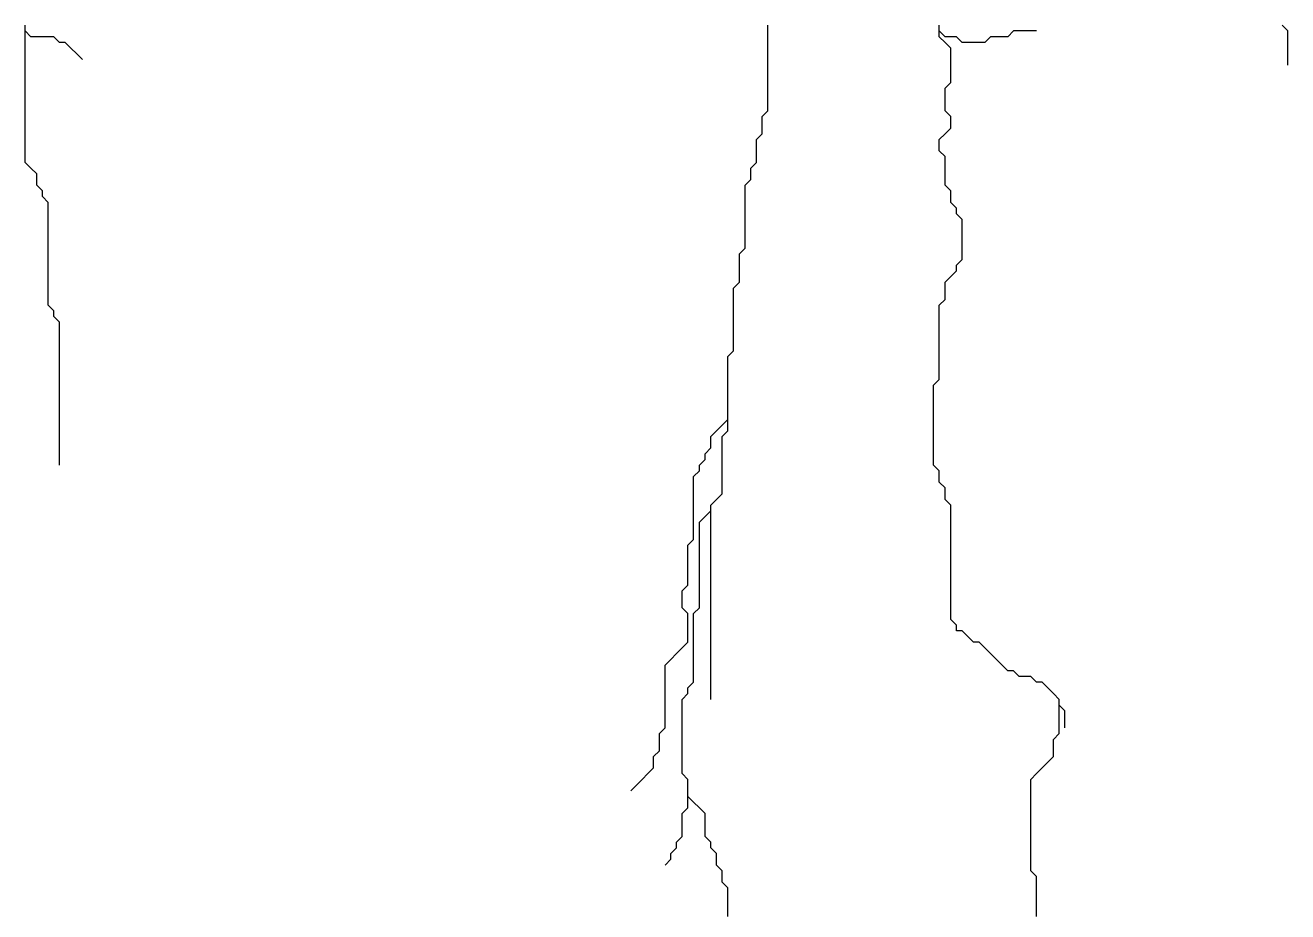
# Model space of a CAD drawing. Header units: metres. Extents: x 837475 to 838479, y 1189012 to 1191015.
# Drawn here: x 838193.9 to 838414.8, y 1190859.7 to 1191014.8 of the extents above; entities that cross this region are included whole.
import ezdxf

# ---------------------------------------------------------------- set-up
doc = ezdxf.new("R2010")
doc.units = ezdxf.units.M
doc.header["$MEASUREMENT"] = 0

msp = doc.modelspace()

# ---------------------------------------------------------------- linework, layer by layer
for points in [[(838193.88, 1191013.81, 1680), (838193.88, 1191014.81, 1680)], [(838199.88, 1190937.84, 1700.17), (838199.88, 1190938.84, 1699.58), (838199.88, 1190939.84, 1699.03), (838199.88, 1190940.84, 1698.49), (838199.88, 1190941.83, 1698), (838199.88, 1190942.83, 1697.65), (838199.88, 1190943.83, 1697.34), (838199.88, 1190944.83, 1697.04), (838199.88, 1190945.83, 1696.73), (838199.88, 1190946.83, 1696.42), (838199.88, 1190947.83, 1696.11), (838199.88, 1190948.83, 1695.79), (838199.88, 1190949.83, 1695.48), (838199.88, 1190950.83, 1695.17), (838199.88, 1190951.83, 1694.86), (838199.88, 1190952.83, 1694.55), (838199.88, 1190953.83, 1694.24), (838199.88, 1190954.83, 1693.93), (838199.88, 1190955.83, 1693.61), (838199.88, 1190956.83, 1693.3), (838199.88, 1190957.83, 1692.98), (838199.88, 1190958.83, 1692.66), (838199.88, 1190959.83, 1692.33), (838199.88, 1190960.83, 1692.02), (838199.88, 1190961.83, 1691.75), (838199.88, 1190962.83, 1691.48), (838198.88, 1190963.83, 1691.11), (838198.88, 1190964.83, 1690.83), (838197.88, 1190965.83, 1690.46), (838197.88, 1190966.83, 1690.2), (838197.88, 1190967.83, 1690.04), (838197.88, 1190968.83, 1689.98), (838197.88, 1190969.83, 1689.84), (838197.88, 1190970.83, 1689.57), (838197.88, 1190971.82, 1689.29), (838197.88, 1190972.82, 1689), (838197.88, 1190973.82, 1688.72), (838197.88, 1190974.82, 1688.45), (838197.88, 1190975.82, 1688.2), (838197.88, 1190976.82, 1688.04), (838197.88, 1190977.82, 1687.99), (838197.88, 1190978.82, 1687.92), (838197.88, 1190979.82, 1687.71), (838197.88, 1190980.82, 1687.46), (838197.88, 1190981.82, 1687.22), (838197.88, 1190982.82, 1686.98), (838197.88, 1190983.82, 1686.76), (838196.88, 1190984.82, 1686.51), (838196.88, 1190985.82, 1686.31), (838195.88, 1190986.82, 1686.08), (838195.88, 1190987.82, 1686.01), (838195.88, 1190988.82, 1686), (838194.88, 1190989.82, 1685.98), (838193.88, 1190990.82, 1685.71), (838193.88, 1190991.82, 1685.3), (838193.88, 1190992.82, 1684.87), (838193.88, 1190993.82, 1684.48), (838193.88, 1190994.82, 1684.17), (838193.88, 1190995.82, 1684.03), (838193.88, 1190996.82, 1684), (838193.88, 1190997.82, 1683.92), (838193.88, 1190998.82, 1683.54), (838193.88, 1190999.82, 1683.05), (838193.88, 1191000.82, 1682.6), (838193.88, 1191001.81, 1682.25), (838193.88, 1191002.81, 1682.08), (838193.88, 1191003.81, 1682.01), (838193.88, 1191004.81, 1681.96), (838193.88, 1191005.81, 1681.76), (838193.88, 1191006.81, 1681.43), (838193.88, 1191007.81, 1681.08), (838193.88, 1191008.81, 1680.74), (838193.88, 1191009.81, 1680.42), (838193.88, 1191010.81, 1680.15), (838193.88, 1191011.81, 1680.02), (838193.88, 1191012.81, 1680), (838193.88, 1191013.81, 1680)], [(838203.88, 1191008.81, 1682.07), (838202.88, 1191009.81, 1681.83), (838201.88, 1191010.81, 1681.5), (838200.88, 1191011.81, 1681.17), (838199.88, 1191011.81, 1680.95), (838198.88, 1191012.81, 1680.63), (838197.88, 1191012.81, 1680.4), (838196.88, 1191012.81, 1680.19), (838195.88, 1191012.81, 1680.04), (838194.88, 1191012.81, 1680), (838193.88, 1191013.81, 1680)], [(838316.84, 1190945.83, 1701.54), (838316.84, 1190946.83, 1701.4), (838316.84, 1190947.83, 1701.27), (838316.84, 1190948.83, 1701.13), (838316.84, 1190949.83, 1701), (838316.84, 1190950.83, 1700.86), (838316.84, 1190951.83, 1700.73), (838316.84, 1190952.83, 1700.6), (838316.84, 1190953.83, 1700.46), (838316.84, 1190954.83, 1700.32), (838316.84, 1190955.83, 1700.17), (838316.84, 1190956.83, 1700.03), (838317.84, 1190957.83, 1699.95), (838317.84, 1190958.83, 1699.77), (838317.84, 1190959.83, 1699.56), (838317.84, 1190960.83, 1699.37), (838317.84, 1190961.83, 1699.18), (838317.84, 1190962.83, 1698.99), (838317.84, 1190963.83, 1698.81), (838317.84, 1190964.83, 1698.63), (838317.84, 1190965.83, 1698.45), (838317.84, 1190966.83, 1698.27), (838317.84, 1190967.83, 1698.11), (838317.84, 1190968.83, 1698.01), (838318.84, 1190969.83, 1697.86), (838318.84, 1190970.83, 1697.66), (838318.84, 1190971.82, 1697.44), (838318.84, 1190972.82, 1697.22), (838318.84, 1190973.82, 1697), (838318.84, 1190974.82, 1696.78), (838319.84, 1190975.82, 1696.46), (838319.84, 1190976.82, 1696.23), (838319.84, 1190977.82, 1695.97), (838319.84, 1190978.82, 1695.7), (838319.84, 1190979.82, 1695.43), (838319.84, 1190980.82, 1695.17), (838319.84, 1190981.82, 1694.91), (838319.84, 1190982.82, 1694.66), (838319.84, 1190983.82, 1694.41), (838319.84, 1190984.82, 1694.14), (838319.84, 1190985.82, 1693.88), (838319.84, 1190986.82, 1693.64), (838320.84, 1190987.82, 1693.31), (838320.84, 1190988.82, 1693.08), (838320.84, 1190989.82, 1692.84), (838321.84, 1190990.82, 1692.52), (838321.84, 1190991.82, 1692.28), (838321.84, 1190992.82, 1692.04), (838321.84, 1190993.82, 1691.8), (838321.84, 1190994.82, 1691.56), (838322.84, 1190995.82, 1691.22), (838322.84, 1190996.82, 1690.97), (838322.84, 1190997.82, 1690.72), (838322.84, 1190998.82, 1690.49), (838323.84, 1190999.82, 1690.15), (838323.84, 1191000.82, 1689.9), (838323.84, 1191001.81, 1689.65), (838323.84, 1191002.81, 1689.39), (838323.84, 1191003.81, 1689.14), (838323.84, 1191004.81, 1688.89), (838323.84, 1191005.81, 1688.64), (838323.84, 1191006.81, 1688.39), (838323.84, 1191007.81, 1688.15), (838323.84, 1191008.81, 1688.02), (838323.84, 1191009.81, 1688.01), (838323.84, 1191010.81, 1688.01), (838323.84, 1191011.81, 1688.01), (838323.84, 1191012.81, 1688), (838323.84, 1191013.81, 1688), (838323.84, 1191014.81, 1688)], [(838374.82, 1190895.85, 1710.08), (838374.82, 1190896.85, 1710.04), (838373.82, 1190897.85, 1710.02), (838372.82, 1190898.85, 1710.02), (838371.82, 1190899.85, 1710.02), (838370.82, 1190899.85, 1710.01), (838369.82, 1190900.85, 1710.01), (838368.82, 1190900.85, 1710.01), (838367.82, 1190900.85, 1710.01), (838366.82, 1190901.85, 1710.01), (838365.82, 1190901.85, 1710), (838364.82, 1190902.85, 1710), (838363.82, 1190903.85, 1710), (838362.82, 1190904.85, 1710), (838361.82, 1190905.85, 1709.86), (838360.83, 1190906.85, 1709.43), (838359.83, 1190906.85, 1709.09), (838358.83, 1190907.85, 1708.63), (838357.83, 1190908.85, 1708.2), (838356.83, 1190908.85, 1708.05), (838356.83, 1190909.85, 1708.02), (838355.83, 1190910.85, 1708.02), (838355.83, 1190911.85, 1708.02), (838355.83, 1190912.84, 1708.02), (838355.83, 1190913.84, 1708.02), (838355.83, 1190914.84, 1708.02), (838355.83, 1190915.84, 1708.01), (838355.83, 1190916.84, 1708.01), (838355.83, 1190917.84, 1708.01), (838355.83, 1190918.84, 1708.01), (838355.83, 1190919.84, 1708.01), (838355.83, 1190920.84, 1708.01), (838355.83, 1190921.84, 1708), (838355.83, 1190922.84, 1708), (838355.83, 1190923.84, 1708), (838355.83, 1190924.84, 1707.99), (838355.83, 1190925.84, 1707.88), (838355.83, 1190926.84, 1707.62), (838355.83, 1190927.84, 1707.32), (838355.83, 1190928.84, 1707.03), (838355.83, 1190929.84, 1706.76), (838355.83, 1190930.84, 1706.53), (838354.83, 1190931.84, 1706.21), (838354.83, 1190932.84, 1706.07), (838354.83, 1190933.84, 1706.03), (838353.83, 1190934.84, 1706.03), (838353.83, 1190935.84, 1706.03), (838353.83, 1190936.84, 1706.03), (838352.83, 1190937.84, 1706.02), (838352.83, 1190938.84, 1706.02), (838352.83, 1190939.84, 1706.02), (838352.83, 1190940.84, 1706.02), (838352.83, 1190941.83, 1706.02), (838352.83, 1190942.83, 1706.02), (838352.83, 1190943.83, 1706.01), (838352.83, 1190944.83, 1706.01), (838352.83, 1190945.83, 1706.01), (838352.83, 1190946.83, 1706.01), (838352.83, 1190947.83, 1706.01), (838352.83, 1190948.83, 1706.01), (838352.83, 1190949.83, 1706), (838352.83, 1190950.83, 1706), (838352.83, 1190951.83, 1706), (838353.83, 1190952.83, 1705.98), (838353.83, 1190953.83, 1705.82), (838353.83, 1190954.83, 1705.5), (838353.83, 1190955.83, 1705.15), (838353.83, 1190956.83, 1704.8), (838353.83, 1190957.83, 1704.48), (838353.83, 1190958.83, 1704.23), (838353.83, 1190959.83, 1704.1), (838353.83, 1190960.83, 1704.06), (838353.83, 1190961.83, 1704.02), (838353.83, 1190962.83, 1703.93), (838353.83, 1190963.83, 1703.55), (838353.83, 1190964.83, 1703.06), (838353.83, 1190965.83, 1702.62), (838354.83, 1190966.83, 1702.11), (838354.83, 1190967.83, 1701.98), (838354.83, 1190968.83, 1701.79), (838354.83, 1190969.83, 1701.45), (838355.83, 1190970.83, 1700.94), (838356.83, 1190971.82, 1700.42), (838356.83, 1190972.82, 1700.1), (838357.83, 1190973.82, 1699.55), (838357.83, 1190974.82, 1699.06), (838357.83, 1190975.82, 1698.6), (838357.83, 1190976.82, 1698.18), (838357.83, 1190977.82, 1697.72), (838357.83, 1190978.82, 1697.1), (838357.83, 1190979.82, 1696.42), (838357.83, 1190980.82, 1695.69), (838356.83, 1190981.82, 1694.65), (838356.83, 1190982.82, 1694.16), (838355.83, 1190983.82, 1693.89), (838355.83, 1190984.82, 1693.37), (838355.83, 1190985.82, 1692.81), (838354.83, 1190986.82, 1692.17), (838354.83, 1190987.82, 1692), (838354.83, 1190988.82, 1691.81), (838354.83, 1190989.82, 1691.39), (838354.83, 1190990.82, 1690.94), (838354.83, 1190991.82, 1690.56), (838353.83, 1190992.82, 1690.09), (838353.83, 1190993.82, 1690), (838353.83, 1190994.82, 1690), (838354.83, 1190995.82, 1689.97), (838355.83, 1190996.82, 1689.67), (838355.83, 1190997.82, 1689.34), (838355.83, 1190998.82, 1689.06), (838354.83, 1190999.82, 1688.64), (838354.83, 1191000.82, 1688.34), (838354.83, 1191001.81, 1688.15), (838354.83, 1191002.81, 1688.05), (838354.83, 1191003.81, 1688.01), (838355.83, 1191004.81, 1687.99), (838355.83, 1191005.81, 1687.8), (838355.83, 1191006.81, 1687.45), (838355.83, 1191007.81, 1687.1), (838355.83, 1191008.81, 1686.76), (838355.83, 1191009.81, 1686.41), (838355.83, 1191010.81, 1686.17), (838354.83, 1191011.81, 1686.16), (838353.83, 1191012.81, 1686.16), (838353.83, 1191013.81, 1686.16)], [(838353.83, 1191013.81, 1686.16), (838353.83, 1191014.81, 1686.16)], [(838370.82, 1191013.81, 1688.5), (838369.82, 1191013.81, 1688.21), (838368.82, 1191013.81, 1687.97), (838367.82, 1191013.81, 1687.8), (838366.82, 1191013.81, 1687.65), (838365.82, 1191012.81, 1687.4), (838364.82, 1191012.81, 1687.17), (838363.82, 1191012.81, 1687.01), (838362.82, 1191012.81, 1686.86), (838361.82, 1191011.81, 1686.57), (838360.83, 1191011.81, 1686.33), (838359.83, 1191011.81, 1686.17), (838358.83, 1191011.81, 1686.17), (838357.83, 1191011.81, 1686.17), (838356.83, 1191012.81, 1686.17), (838355.83, 1191012.81, 1686.16), (838354.83, 1191012.81, 1686.16), (838353.83, 1191013.81, 1686.16)], [(838414.81, 1191007.81, 1701.9), (838414.81, 1191008.81, 1701.54), (838414.81, 1191009.81, 1701.16), (838414.81, 1191010.81, 1700.77), (838414.81, 1191011.81, 1700.39), (838414.81, 1191012.81, 1700), (838414.81, 1191013.81, 1699.64), (838413.81, 1191014.81, 1699.44)], [(838299.85, 1190880.86, 1710.01), (838300.85, 1190881.86, 1710), (838301.84, 1190882.85, 1710), (838302.84, 1190883.85, 1710), (838303.84, 1190884.85, 1709.92), (838303.84, 1190885.85, 1709.77), (838303.84, 1190886.85, 1709.61), (838304.84, 1190887.85, 1709.38), (838304.84, 1190888.85, 1709.2), (838304.84, 1190889.85, 1709.03), (838304.84, 1190890.85, 1708.88), (838305.84, 1190891.85, 1708.63), (838305.84, 1190892.85, 1708.46), (838305.84, 1190893.85, 1708.3), (838305.84, 1190894.85, 1708.11), (838305.84, 1190895.85, 1708.01), (838305.84, 1190896.85, 1708.01), (838305.84, 1190897.85, 1708), (838305.84, 1190898.85, 1708), (838305.84, 1190899.85, 1708), (838305.84, 1190900.85, 1707.98), (838305.84, 1190901.85, 1707.85), (838305.84, 1190902.85, 1707.67), (838306.84, 1190903.85, 1707.44), (838307.84, 1190904.85, 1707.21), (838308.84, 1190905.85, 1706.99), (838309.84, 1190906.85, 1706.76), (838309.84, 1190907.85, 1706.59), (838309.84, 1190908.85, 1706.39), (838309.84, 1190909.85, 1706.17), (838309.84, 1190910.85, 1706.03), (838309.84, 1190911.85, 1706.01), (838308.84, 1190912.84, 1706.01), (838308.84, 1190913.84, 1706), (838308.84, 1190914.84, 1706), (838308.84, 1190915.84, 1706), (838309.84, 1190916.84, 1705.99), (838309.84, 1190917.84, 1705.92), (838309.84, 1190918.84, 1705.71), (838309.84, 1190919.84, 1705.48), (838309.84, 1190920.84, 1705.24), (838309.84, 1190921.84, 1705), (838309.84, 1190922.84, 1704.78), (838309.84, 1190923.84, 1704.57), (838310.84, 1190924.84, 1704.31), (838310.84, 1190925.84, 1704.13), (838310.84, 1190926.84, 1704.02), (838310.84, 1190927.84, 1704.01), (838310.84, 1190928.84, 1704.01), (838310.84, 1190929.84, 1704), (838310.84, 1190930.84, 1704), (838310.84, 1190931.84, 1704), (838310.84, 1190932.84, 1703.98), (838310.84, 1190933.84, 1703.87), (838310.84, 1190934.84, 1703.68), (838310.84, 1190935.84, 1703.49), (838311.84, 1190936.84, 1703.25), (838311.84, 1190937.84, 1703.07), (838312.84, 1190938.84, 1702.82), (838312.84, 1190939.84, 1702.64), (838313.84, 1190940.84, 1702.37), (838313.84, 1190941.83, 1702.16), (838313.84, 1190942.83, 1702.02), (838314.84, 1190943.83, 1701.98), (838315.84, 1190944.83, 1701.79), (838316.84, 1190945.83, 1701.54)], [(838313.84, 1190929.84, 1704), (838313.84, 1190930.84, 1704), (838314.84, 1190931.84, 1704), (838315.84, 1190932.84, 1703.92), (838315.84, 1190933.84, 1703.74), (838315.84, 1190934.84, 1703.53), (838315.84, 1190935.84, 1703.33), (838315.84, 1190936.84, 1703.12), (838315.84, 1190937.84, 1702.92), (838315.84, 1190938.84, 1702.71), (838315.84, 1190939.84, 1702.51), (838315.84, 1190940.84, 1702.3), (838315.84, 1190941.83, 1702.11), (838315.84, 1190942.83, 1702), (838316.84, 1190943.83, 1701.83), (838316.84, 1190944.83, 1701.68), (838316.84, 1190945.83, 1701.54)], [(838309.84, 1190879.86, 1710.01), (838309.84, 1190880.86, 1710), (838309.84, 1190881.86, 1710), (838309.84, 1190882.85, 1710), (838308.84, 1190883.85, 1709.99), (838308.84, 1190884.85, 1709.94), (838308.84, 1190885.85, 1709.78), (838308.84, 1190886.85, 1709.59), (838308.84, 1190887.85, 1709.4), (838308.84, 1190888.85, 1709.2), (838308.84, 1190889.85, 1709.01), (838308.84, 1190890.85, 1708.82), (838308.84, 1190891.85, 1708.63), (838308.84, 1190892.85, 1708.44), (838308.84, 1190893.85, 1708.25), (838308.84, 1190894.85, 1708.08), (838308.84, 1190895.85, 1708.01), (838308.84, 1190896.85, 1708), (838309.84, 1190897.85, 1708), (838309.84, 1190898.85, 1708), (838310.84, 1190899.85, 1708), (838310.84, 1190900.85, 1707.94), (838310.84, 1190901.85, 1707.77), (838310.84, 1190902.85, 1707.56), (838310.84, 1190903.85, 1707.35), (838310.84, 1190904.85, 1707.14), (838310.84, 1190905.85, 1706.93), (838310.84, 1190906.85, 1706.72), (838310.84, 1190907.85, 1706.53), (838310.84, 1190908.85, 1706.35), (838310.84, 1190909.85, 1706.14), (838310.84, 1190910.85, 1706.02), (838310.84, 1190911.85, 1706.01), (838311.84, 1190912.84, 1706.01), (838311.84, 1190913.84, 1706), (838311.84, 1190914.84, 1706), (838311.84, 1190915.84, 1706), (838311.84, 1190916.84, 1705.99), (838311.84, 1190917.84, 1705.9), (838311.84, 1190918.84, 1705.68), (838311.84, 1190919.84, 1705.44), (838311.84, 1190920.84, 1705.2), (838311.84, 1190921.84, 1704.97), (838311.84, 1190922.84, 1704.73), (838311.84, 1190923.84, 1704.49), (838311.84, 1190924.84, 1704.26), (838311.84, 1190925.84, 1704.08), (838311.84, 1190926.84, 1704.01), (838311.84, 1190927.84, 1704.01), (838312.84, 1190928.84, 1704), (838313.84, 1190929.84, 1704)], [(838313.84, 1190896.85, 1708), (838313.84, 1190897.85, 1708), (838313.84, 1190898.85, 1708), (838313.84, 1190899.85, 1707.99), (838313.84, 1190900.85, 1707.89), (838313.84, 1190901.85, 1707.71), (838313.84, 1190902.85, 1707.5), (838313.84, 1190903.85, 1707.29), (838313.84, 1190904.85, 1707.08), (838313.84, 1190905.85, 1706.87), (838313.84, 1190906.85, 1706.68), (838313.84, 1190907.85, 1706.5), (838313.84, 1190908.85, 1706.33), (838313.84, 1190909.85, 1706.11), (838313.84, 1190910.85, 1706.01), (838313.84, 1190911.85, 1706.01), (838313.84, 1190912.84, 1706.01), (838313.84, 1190913.84, 1706), (838313.84, 1190914.84, 1706), (838313.84, 1190915.84, 1706), (838313.84, 1190916.84, 1705.98), (838313.84, 1190917.84, 1705.87), (838313.84, 1190918.84, 1705.65), (838313.84, 1190919.84, 1705.41), (838313.84, 1190920.84, 1705.17), (838313.84, 1190921.84, 1704.93), (838313.84, 1190922.84, 1704.69), (838313.84, 1190923.84, 1704.45), (838313.84, 1190924.84, 1704.21), (838313.84, 1190925.84, 1704.03), (838313.84, 1190926.84, 1704.01), (838313.84, 1190927.84, 1704.01), (838313.84, 1190928.84, 1704), (838313.84, 1190929.84, 1704)], [(838370.82, 1190858.86, 1715.26), (838370.82, 1190859.86, 1715.14), (838370.82, 1190860.86, 1715.02), (838370.82, 1190861.86, 1714.91), (838370.82, 1190862.86, 1714.79), (838370.82, 1190863.86, 1714.68), (838370.82, 1190864.86, 1714.57), (838370.82, 1190865.86, 1714.46), (838369.82, 1190866.86, 1714.3), (838369.82, 1190867.86, 1714.19), (838369.82, 1190868.86, 1714.07), (838369.82, 1190869.86, 1713.95), (838369.82, 1190870.86, 1713.82), (838369.82, 1190871.86, 1713.7), (838369.82, 1190872.86, 1713.58), (838369.82, 1190873.86, 1713.45), (838369.82, 1190874.86, 1713.33), (838369.82, 1190875.86, 1713.21), (838369.82, 1190876.86, 1713.09), (838369.82, 1190877.86, 1712.97), (838369.82, 1190878.86, 1712.85), (838369.82, 1190879.86, 1712.73), (838369.82, 1190880.86, 1712.62), (838369.82, 1190881.86, 1712.51), (838369.82, 1190882.85, 1712.41), (838370.82, 1190883.85, 1712.28), (838371.82, 1190884.85, 1712.13), (838372.82, 1190885.85, 1711.94), (838373.82, 1190886.85, 1711.7), (838373.82, 1190887.85, 1711.51), (838373.82, 1190888.85, 1711.33), (838373.82, 1190889.85, 1711.15), (838374.82, 1190890.85, 1710.9), (838374.82, 1190891.85, 1710.72), (838374.82, 1190892.85, 1710.54), (838374.82, 1190893.85, 1710.38), (838374.82, 1190894.85, 1710.22), (838374.82, 1190895.85, 1710.08)], [(838375.82, 1190891.85, 1710.76), (838375.82, 1190892.85, 1710.57), (838375.82, 1190893.85, 1710.39), (838375.82, 1190894.85, 1710.24), (838374.82, 1190895.85, 1710.08)], [(838305.84, 1190867.86, 1711.21), (838306.84, 1190868.86, 1711.02), (838306.84, 1190869.86, 1710.89), (838307.84, 1190870.86, 1710.71), (838307.84, 1190871.86, 1710.58), (838308.84, 1190872.86, 1710.39), (838308.84, 1190873.86, 1710.25), (838308.84, 1190874.86, 1710.12), (838308.84, 1190875.86, 1710.02), (838308.84, 1190876.86, 1710.01), (838309.84, 1190877.86, 1710.01), (838309.84, 1190878.86, 1710.01), (838309.84, 1190879.86, 1710.01)], [(838316.84, 1190858.86, 1711.99), (838316.84, 1190859.86, 1711.94), (838316.84, 1190860.86, 1711.82), (838316.84, 1190861.86, 1711.7), (838316.84, 1190862.86, 1711.59), (838316.84, 1190863.86, 1711.48), (838315.84, 1190864.86, 1711.32), (838315.84, 1190865.86, 1711.21), (838315.84, 1190866.86, 1711.11), (838314.84, 1190867.86, 1710.95), (838314.84, 1190868.86, 1710.84), (838314.84, 1190869.86, 1710.74), (838313.84, 1190870.86, 1710.58), (838313.84, 1190871.86, 1710.47), (838312.84, 1190872.86, 1710.33), (838312.84, 1190873.86, 1710.21), (838312.84, 1190874.86, 1710.09), (838312.84, 1190875.86, 1710.02), (838312.84, 1190876.86, 1710.01), (838311.84, 1190877.86, 1710.01), (838310.84, 1190878.86, 1710.01), (838309.84, 1190879.86, 1710.01)]]:
    msp.add_polyline3d(points)

doc.saveas('drawing.dxf')
